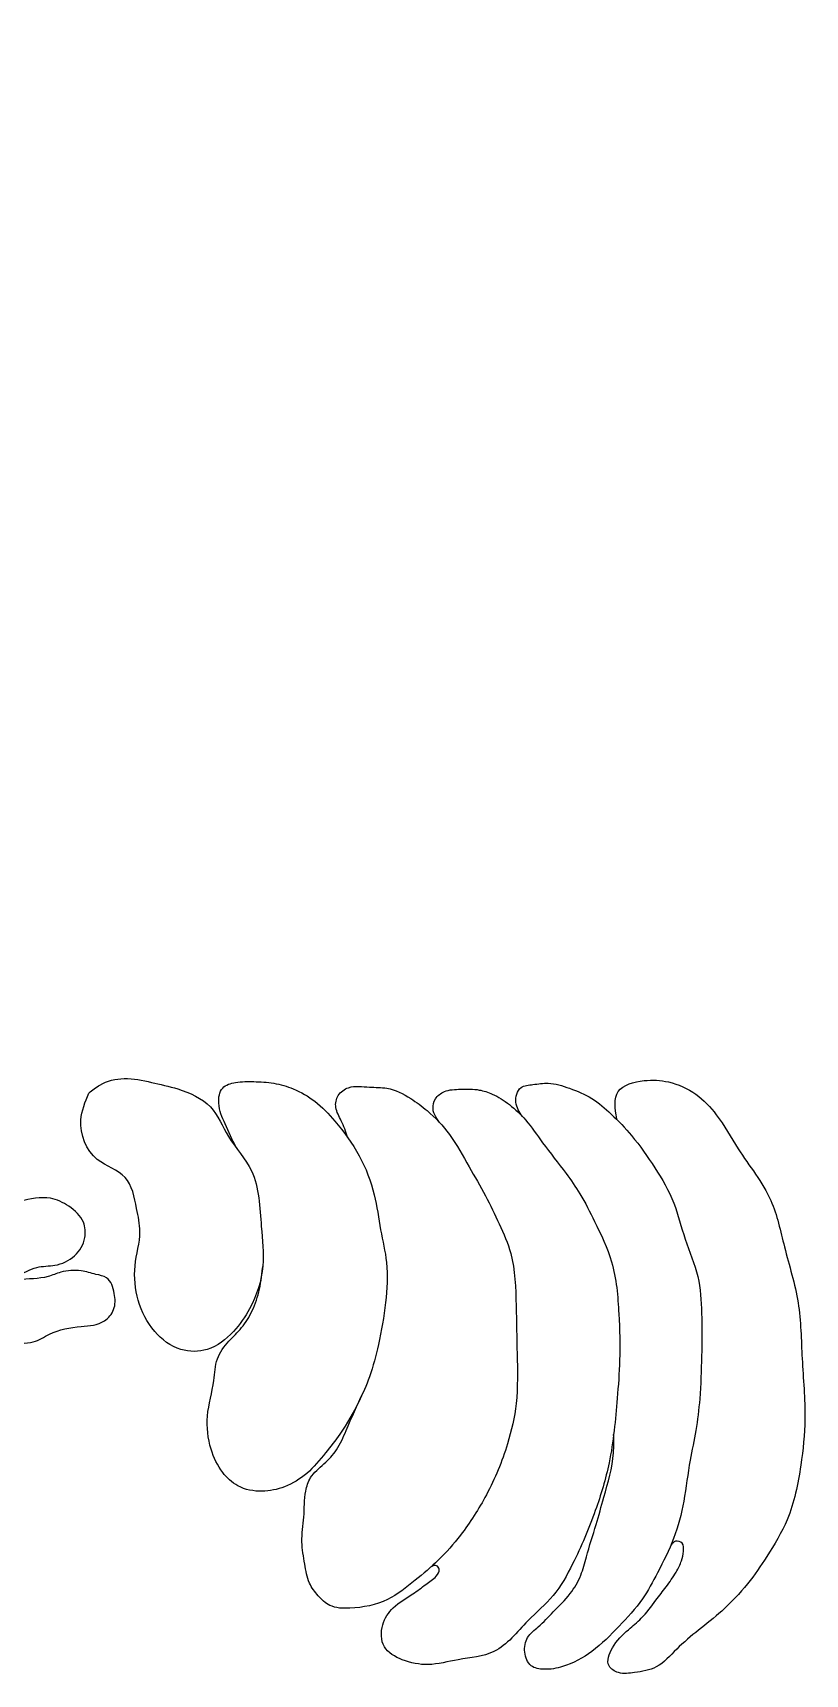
# Model space of a CAD drawing. Header units: millimetres. Extents: x 0 to 1967, y 0 to 3604.
# Drawn here: x 1592.2 to 1713.2, y 2651.8 to 2908.9 of the extents above; entities that cross this region are included whole.
import ezdxf

# ---------------------------------------------------------------- set-up
doc = ezdxf.new("R2010")
doc.units = ezdxf.units.MM
doc.header["$LTSCALE"] = 1000
doc.layers.add('ceco.net 395', color=7, linetype='Continuous')

msp = doc.modelspace()

# ---------------------------------------------------------------- linework, layer by layer
at = {"layer": 'ceco.net 395'}
for points, knots in [([(1515.15, 2810.55), (1514.08, 2804.75), (1512.06, 2793.89), (1508.27, 2779.1), (1506, 2765.9), (1506.28, 2754.24), (1504.05, 2744.75), (1503.71, 2737.04), (1501.24, 2731.24), (1496.31, 2728.2), (1491.8, 2726.88), (1485.14, 2727.13), (1486.79, 2733.23), (1486.87, 2737.67), (1484.03, 2742.55), (1487.98, 2746.59), (1489.66, 2751.19), (1488.32, 2755.78), (1491.86, 2760.22), (1492.15, 2766.44), (1496.82, 2774.63), (1493.83, 2784.5), (1499.39, 2793.89), (1500.6, 2802.12), (1503.73, 2810.17), (1502.69, 2817.16), (1505.98, 2823.48), (1503.11, 2831.94), (1515.36, 2837.14), (1512.91, 2856.11), (1518.91, 2873.47), (1520.46, 2897.16), (1533.5, 2914.79), (1541.47, 2933.68), (1546.4, 2949.45), (1553.64, 2962.06), (1560.02, 2973.76), (1572.22, 2984.27), (1578.58, 2997.65), (1586.15, 3008.72), (1589.99, 3016.11), (1595.48, 3018.93), (1599.44, 3020.63), (1602.81, 3019.51), (1603.24, 3015.39), (1599.18, 3012.02), (1595.75, 3006.05), (1591.78, 2997.29), (1583.43, 2989.04), (1577.55, 2979.89), (1572.09, 2970.77), (1568.47, 2960.56), (1562.07, 2949.64), (1554.99, 2938.16), (1550.31, 2926.07), (1544.69, 2915.12), (1539.19, 2901.49), (1535.33, 2884.95), (1525.86, 2869.15), (1523.15, 2852.54), (1520.71, 2837.86), (1519.11, 2825.68), (1516.73, 2817.22), (1515.71, 2812.89), (1515.15, 2810.55)], [0, 0, 0, 0, 0.0238249, 0.0446199, 0.0616996, 0.0777677, 0.0914444, 0.1008202, 0.1089247, 0.1157093, 0.1230211, 0.1293814, 0.136235, 0.1424689, 0.1485172, 0.1560445, 0.1621532, 0.1679721, 0.1737325, 0.1834055, 0.1924735, 0.2105919, 0.220276, 0.2351035, 0.2440465, 0.2546949, 0.2622687, 0.2718999, 0.2850604, 0.3039201, 0.3394564, 0.3615467, 0.3974218, 0.4250737, 0.4445189, 0.463848, 0.4837937, 0.4977619, 0.5281032, 0.5421624, 0.5526015, 0.5604646, 0.5666134, 0.5694526, 0.573251, 0.5804854, 0.5893726, 0.6012064, 0.6189556, 0.6361106, 0.6451216, 0.661802, 0.6796415, 0.6961647, 0.7161738, 0.7318377, 0.74588, 0.7755011, 0.8000114, 0.8190805, 0.8428397, 0.8603565, 0.8685832, 0.8783156, 0.8783156, 0.8783156, 0.8783156]), ([(1600.97, 2742.84), (1600.41, 2741.46), (1599, 2738), (1601.29, 2731.96), (1607.46, 2730.33), (1608.36, 2725.19), (1609.39, 2720.58), (1607.85, 2715.81), (1608.44, 2710.26), (1610.86, 2705.4), (1614.97, 2702.3), (1620, 2702.27), (1623.7, 2705.23), (1626.81, 2709.7), (1628.75, 2715.49), (1627.8, 2722.76), (1627.68, 2730.35), (1622.72, 2735.51), (1620.53, 2741.28), (1615.42, 2743.5), (1610.79, 2744.5), (1606.68, 2745.45), (1603.13, 2744.56), (1601.54, 2743.29), (1600.97, 2742.84)], [0, 0, 0, 0, 0.0059335, 0.0149204, 0.0219233, 0.028922, 0.0338095, 0.0411409, 0.0484313, 0.0558531, 0.0625683, 0.0681036, 0.0748188, 0.0806982, 0.0901592, 0.0984607, 0.1103928, 0.1191181, 0.1264105, 0.1343054, 0.1400107, 0.1458255, 0.1511082, 0.1540346, 0.1540346, 0.1540346, 0.1540346]), ([(1624.06, 2734.3), (1623.48, 2735.54), (1622.43, 2737.8), (1621.09, 2740.81), (1621.57, 2743.88), (1624.25, 2744.68), (1626.91, 2744.64), (1630.01, 2744.5), (1633.3, 2743.54), (1636.65, 2741.6), (1640.1, 2737.96), (1643.57, 2733.19), (1645.89, 2727.27), (1646.58, 2721.53), (1647.94, 2715.98), (1647.59, 2709.87), (1646.54, 2703.9), (1645.18, 2698.66), (1643.12, 2693.97), (1640.83, 2689.96), (1637.96, 2686.33), (1635.38, 2683.17), (1631.87, 2681.04), (1628.06, 2680.23), (1624.39, 2680.91), (1621.6, 2683.54), (1619.79, 2687.35), (1619.22, 2692.46), (1620.66, 2697.03), (1620.79, 2701.29), (1622.79, 2703.97), (1625.07, 2706.08), (1626.78, 2708.83), (1627.85, 2712.18), (1628.13, 2714.61), (1628.28, 2715.86)], [0, 0, 0, 0, 0.0054987, 0.0100731, 0.0133767, 0.0163157, 0.0201907, 0.0244122, 0.0286978, 0.0339412, 0.0398556, 0.0488157, 0.0576536, 0.0651734, 0.0721298, 0.0806174, 0.0896078, 0.0966538, 0.1023992, 0.1102604, 0.1152406, 0.1211164, 0.1266183, 0.1314308, 0.1366517, 0.1409294, 0.146412, 0.1534297, 0.1610873, 0.1656755, 0.1701749, 0.174046, 0.1782847, 0.1830558, 0.1881551, 0.1881551, 0.1881551, 0.1881551]), ([(1641.54, 2735.89), (1641.25, 2736.77), (1640.72, 2738.37), (1639.45, 2740.4), (1639.86, 2742.64), (1642.02, 2744.16), (1644.79, 2743.68), (1648.16, 2743.78), (1651.25, 2742.21), (1654.55, 2739.77), (1657.85, 2736.25), (1660.43, 2731.48), (1663.15, 2726.87), (1665.32, 2722.35), (1667.76, 2716.78), (1667.94, 2709.75), (1668.07, 2701.94), (1668.28, 2694.63), (1666.57, 2687.13), (1663.65, 2680.14), (1659.8, 2674.12), (1655.93, 2669.7), (1652.03, 2666.43), (1647.74, 2663.03), (1642.92, 2662.04), (1638.84, 2662.18), (1636.87, 2664.09), (1635.27, 2666.2), (1634.83, 2669.23), (1634.14, 2672.67), (1634.82, 2676.5), (1634.7, 2679.9), (1635.65, 2682.98), (1637.86, 2684.72), (1640.03, 2686.98), (1641.7, 2690.98), (1643.06, 2693.97), (1643.96, 2695.94)], [0, 0, 0, 0, 0.0037782, 0.0067886, 0.0093715, 0.0120833, 0.0165217, 0.0202066, 0.0256646, 0.0299805, 0.0368635, 0.0448795, 0.0518551, 0.0584824, 0.0651382, 0.0762349, 0.0863617, 0.0968934, 0.1055916, 0.1172134, 0.1273271, 0.1343595, 0.1408211, 0.1479597, 0.1560797, 0.1603798, 0.1635449, 0.1667477, 0.1709225, 0.1756194, 0.1808998, 0.1863821, 0.1893928, 0.1934616, 0.1974215, 0.2019503, 0.2107527, 0.2107527, 0.2107527, 0.2107527]), ([(1656.17, 2737.96), (1655.57, 2738.73), (1654.64, 2739.94), (1655.17, 2742.11), (1656.87, 2743.38), (1659.37, 2743.45), (1661.92, 2743.5), (1664.56, 2742.65), (1667.03, 2741.03), (1669.73, 2738.48), (1672.33, 2734.57), (1675.37, 2730.88), (1678.2, 2726.82), (1680.51, 2722.16), (1683.46, 2716.1), (1684.08, 2708.56), (1684.28, 2701.42), (1683.67, 2693.65), (1682.96, 2685.67), (1680.33, 2676.99), (1677.39, 2670.05), (1674.05, 2663.95), (1669.26, 2660.04), (1665.31, 2654.73), (1659.11, 2654.34), (1654.37, 2653), (1650.29, 2653.8), (1646.75, 2655.78), (1646.68, 2659.62), (1648.65, 2662.59), (1651.47, 2664.09), (1653.66, 2665.84), (1655.25, 2666.84), (1656.07, 2668.08), (1655.47, 2669.06), (1654.92, 2668.79), (1654.6, 2668.64)], [0, 0, 0, 0, 0.0036835, 0.0057991, 0.0082314, 0.0116937, 0.0156352, 0.0185049, 0.0227321, 0.0274528, 0.0334409, 0.0416194, 0.0467916, 0.0533726, 0.0626489, 0.0737504, 0.0835003, 0.0915549, 0.1052309, 0.1157327, 0.1279961, 0.1358302, 0.1433321, 0.1530243, 0.1607492, 0.1671665, 0.1727404, 0.177396, 0.1820263, 0.1862516, 0.1912851, 0.1947158, 0.1975288, 0.1990755, 0.1999857, 0.2012004, 0.2012004, 0.2012004, 0.2012004]), ([(1668.92, 2739.16), (1668.45, 2739.86), (1667.54, 2741.25), (1668.31, 2744.01), (1670.77, 2744.16), (1673.29, 2744.59), (1676.46, 2743.59), (1679.92, 2742.17), (1683.06, 2739.42), (1686.45, 2735.85), (1689.74, 2731.18), (1692.87, 2725.84), (1694.25, 2719.83), (1696.72, 2714.33), (1697.06, 2708.04), (1697.02, 2701.66), (1696.81, 2695.51), (1696.2, 2690.06), (1695, 2684.79), (1694.36, 2679.06), (1692.84, 2673.04), (1690.27, 2668.07), (1687.73, 2663.24), (1684.04, 2659.27), (1680.16, 2655.32), (1675.96, 2653.04), (1672.64, 2652.44), (1669.98, 2652.88), (1669.07, 2655.27), (1669.47, 2657.75), (1671.73, 2659.4), (1673.84, 2661.75), (1676.4, 2664.18), (1678.16, 2667.18), (1679.11, 2670.96), (1680.43, 2674.99), (1681.89, 2680.39), (1683.29, 2685.06), (1683.23, 2688.4), (1683.21, 2689.35)], [0, 0, 0, 0, 0.0033247, 0.0065652, 0.0091822, 0.0123902, 0.0170424, 0.0221676, 0.0274702, 0.033686, 0.042073, 0.0505282, 0.0584827, 0.0668396, 0.0745985, 0.0836467, 0.0927036, 0.0994045, 0.1057722, 0.1145264, 0.1226824, 0.1306795, 0.1370683, 0.1446186, 0.1524527, 0.1594058, 0.1633824, 0.1661729, 0.1693108, 0.172501, 0.1756682, 0.1801024, 0.1853851, 0.1898655, 0.1939253, 0.2010313, 0.2070135, 0.2165904, 0.2204513, 0.2204513, 0.2204513, 0.2204513]), ([(1683.7, 2738.81), (1683.45, 2740.42), (1682.94, 2743.7), (1687.93, 2745.02), (1692.09, 2744.77), (1696.24, 2742.92), (1699.85, 2739.1), (1703.06, 2733.08), (1708.21, 2726.92), (1709.94, 2718.23), (1712.53, 2710.16), (1712.62, 2701.01), (1713.46, 2692.53), (1712.58, 2684.05), (1711.09, 2676.52), (1707.47, 2670.62), (1704.19, 2665.72), (1700.52, 2661.89), (1696.53, 2658.78), (1693.1, 2655.94), (1690.32, 2652.67), (1686.8, 2652.13), (1684.2, 2651.75), (1681.8, 2653.22), (1683.05, 2656.54), (1685.21, 2658.56), (1687.86, 2660.73), (1689.63, 2663.15), (1691.47, 2665.56), (1692.91, 2667.54), (1693.86, 2669.45), (1694.18, 2670.95), (1694.24, 2672.44), (1692.86, 2672.87), (1692.4, 2672.32), (1692.2, 2672.07)], [0, 0, 0, 0, 0.0057549, 0.0116849, 0.0168713, 0.0231799, 0.0292795, 0.0378122, 0.0507327, 0.0609186, 0.0730476, 0.084862, 0.0976053, 0.1074144, 0.1192645, 0.1281432, 0.1351617, 0.1430936, 0.1494267, 0.1555404, 0.1612482, 0.1659862, 0.1693822, 0.1718156, 0.175697, 0.1808056, 0.1844114, 0.1893363, 0.1928714, 0.1966364, 0.1992925, 0.2013164, 0.203036, 0.204513, 0.2057307, 0.2057307, 0.2057307, 0.2057307]), ([(1570.03, 2714.62), (1571.01, 2716.04), (1573.04, 2718.95), (1577.72, 2721.76), (1582.15, 2723.24), (1586.14, 2725.21), (1590.27, 2725.84), (1594.52, 2726.9), (1598.01, 2725.2), (1600.34, 2723.06), (1600.6, 2719.85), (1598.97, 2717.05), (1595.9, 2715.65), (1592.59, 2715.83), (1589.6, 2713.81), (1586.2, 2714.21), (1583.2, 2713.77), (1580.64, 2712.98), (1578.11, 2713.13), (1575.53, 2712.71), (1572.99, 2712.63), (1571.2, 2713.16), (1569.9, 2713.62), (1569.98, 2714.22), (1570.03, 2714.62)], [0, 0, 0, 0, 0.00688047, 0.01420643, 0.02150788, 0.02584379, 0.03199155, 0.03847229, 0.04266703, 0.04723151, 0.05046853, 0.05486639, 0.05946859, 0.06333623, 0.06795671, 0.07318829, 0.07659903, 0.08021427, 0.08390407, 0.08668605, 0.09083347, 0.09385118, 0.09453806, 0.09592762, 0.09592762, 0.09592762, 0.09592762]), ([(1583.21, 2706.36), (1583.06, 2706.58), (1582.3, 2707.74), (1582.68, 2710.76), (1586.15, 2712.48), (1589.98, 2713.88), (1593.84, 2713.66), (1596.9, 2715.02), (1599.58, 2715.21), (1601.86, 2714.45), (1604.27, 2714.05), (1605.12, 2711.5), (1605.2, 2708.95), (1603.2, 2706.52), (1599.28, 2706.32), (1595.45, 2705.67), (1592.06, 2703.34), (1588.83, 2703.95), (1585.57, 2704.32), (1584.05, 2705.63), (1583.21, 2706.36)], [0, 0, 0, 0, 0.00109052, 0.00556871, 0.00994027, 0.01586494, 0.022154, 0.02497482, 0.02929717, 0.03250672, 0.03485737, 0.03851155, 0.04193104, 0.04499444, 0.0500429, 0.05693064, 0.06072063, 0.06592688, 0.06945222, 0.07381227, 0.07381227, 0.07381227, 0.07381227])]:
    msp.add_open_spline(points, degree=3, knots=knots, dxfattribs=at)

doc.saveas('drawing.dxf')
